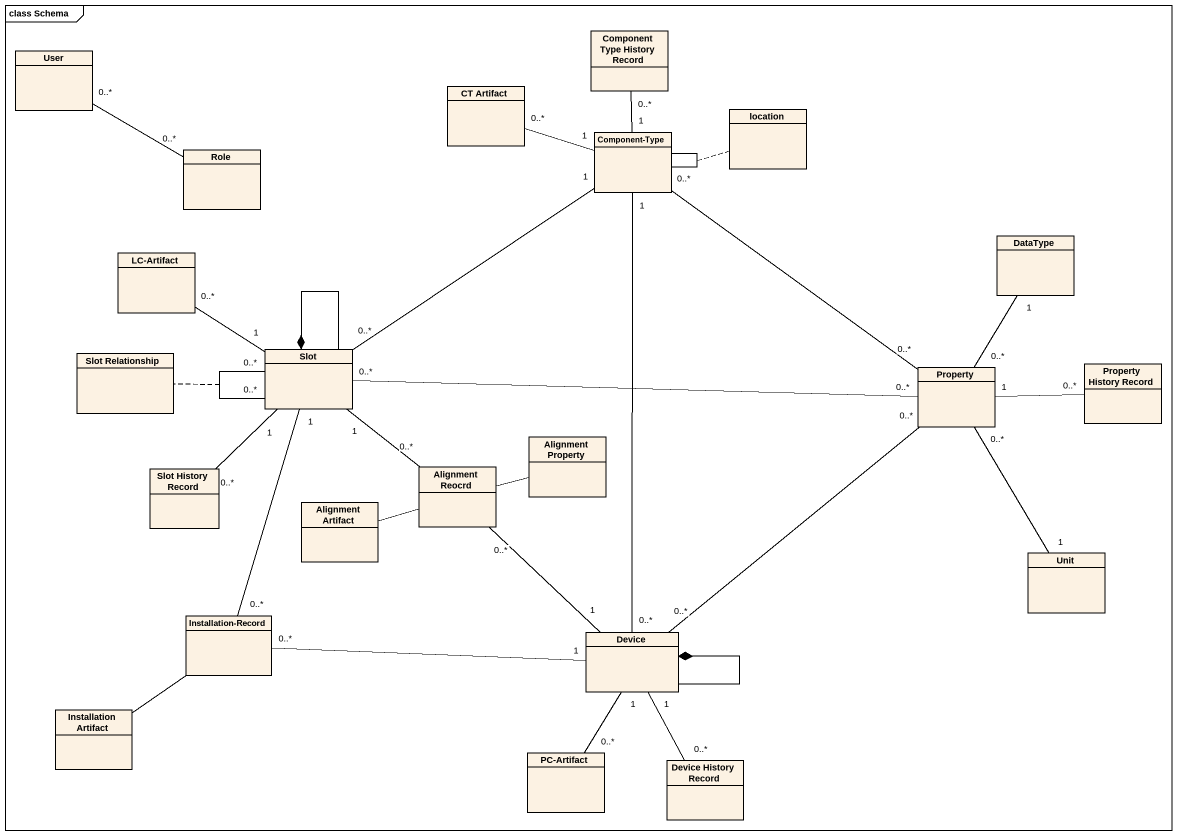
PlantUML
@startuml
mainframe class Schema
hide circle
hide empty members
class User
class "Component Type History Record" as Component_Type_History
class "CT Artifact" as CT_Artifact
class "Component-Type" as Component_Type
class location
class Role
class "LC-Artifact" as LC_Artifact
class DataType
class "Slot Relationship" as Slot_Relationship
class Slot
class Property
class "Property History Record" as Property_History_Record
class "Alignment Property" as Alignment_Property
class "Slot History Record" as Slot_History_Record
class "Alignment Reocrd" as Alignment_Reocrd
class "Alignment Artifact" as Alignment_Artifact
class Unit
class "Installation-Record" as Installation_Record
class Device
class "Installation Artifact" as Installation_Artifact
class "PC-Artifact" as PC_Artifact
class "Device History Record" as Device_History_Record
User "0..*" -right- "0..*" Role
Component_Type_History "0..*" -- "1" Component_Type
CT_Artifact "0..*" -right- "1" Component_Type
Component_Type -- Component_Type
(Component_Type, Component_Type) .. location
Component_Type "0..*" -- "0..*" Property
Slot "0..*" -up- "1" Component_Type
Slot "1" -up- "0..*" LC_Artifact
Slot "0..*" -- "0..*" Slot
(Slot, Slot) .. Slot_Relationship
Slot --* Slot
Slot "0..*" -right- "0..*" Property
Property "0..*" -up- "1" DataType
Property "0..*" -- "1" Unit
Property_History_Record "0..*" -left- "1" Property
Alignment_Property -left- Alignment_Reocrd
Slot_History_Record "0..*" -up- "1" Slot
Alignment_Reocrd "0..*" -up- "1" Slot
Alignment_Reocrd "0..*" -- "1" Device
Alignment_Artifact -right- Alignment_Reocrd
Installation_Record "0..*" -up- "1" Slot
Installation_Record "0..*" -right- "1" Device
Device "0..*" -up- "1" Component_Type
Device "0..*" -up- "0..*" Property
Device --* Device
Device "1" -- "0..*" PC_Artifact
Installation_Artifact -up- Installation_Record
Device_History_Record "0..*" -up- "1" Device
@enduml
